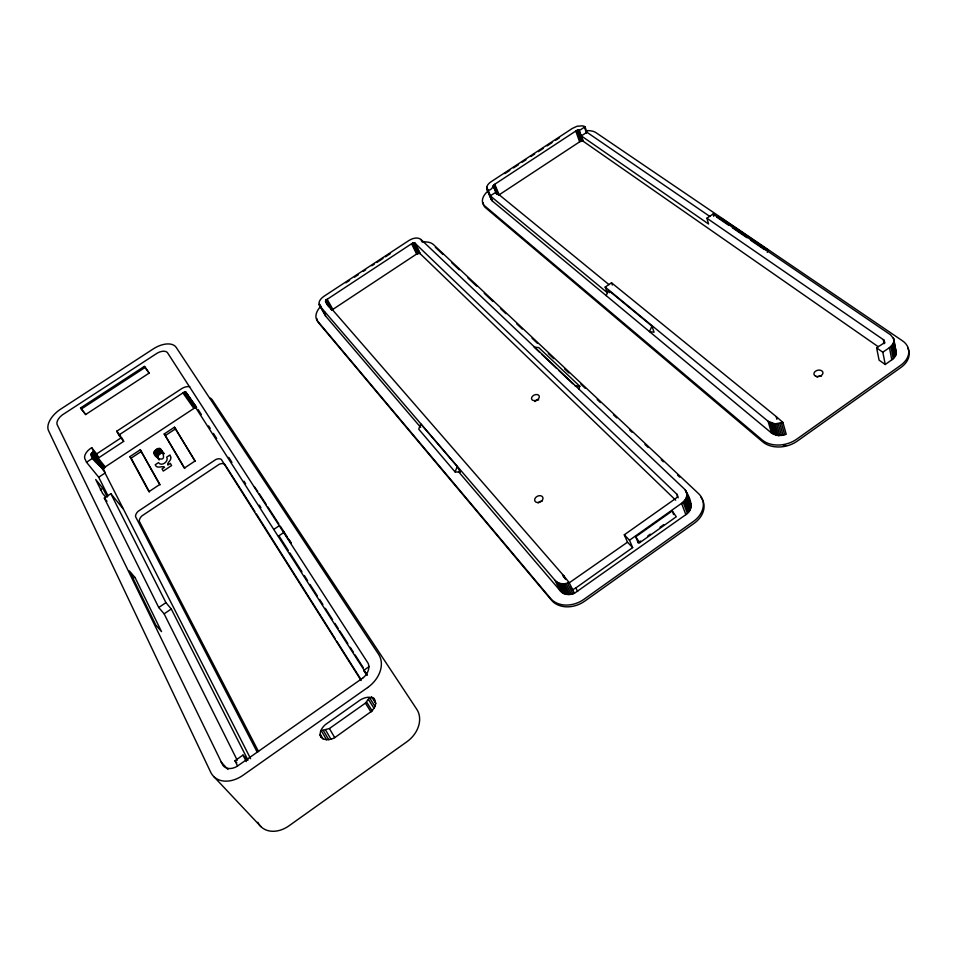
<?xml version="1.0" encoding="UTF-8"?>
<svg xmlns="http://www.w3.org/2000/svg" width="957" height="957" viewBox="0 0 957 957"><rect width="100%" height="100%" fill="white"/><g stroke="black" fill="none" stroke-linecap="round" stroke-linejoin="round"><path stroke-width="1.44" d="M250.59 758.686L103.272 469.516L105.222 466.92L193.876 408.436L196.687 407.67M420.673 427.384L325.536 315.977L324.794 312.126M569.104 582.538C564.57 584.56 558.457 584.38 555.048 580.361L319.829 305.977C317.15 302.34 321.121 298.07 324.148 296.18L408.699 240.65C412.168 238.425 417.36 236.594 420.96 239.477L684.351 488.967C689.495 495.81 695.476 508.777 685.846 514.651L574.439 593.292L569.104 582.538L563.733 575.755L325.858 302.173L326.229 299.936L411.594 243.736L414.836 243.066L677.353 494.697L677.58 496.48L675.929 498.31L624.299 534.807L627.493 542.2L632.661 547.607L575.863 587.909L572.669 589.727L570.886 587.466M98.703 477.232L86.525 462.267L84.695 458.343A10.084 5.826 -36.6 0 1 89.647 449.096L91.693 447.673L93.678 451.584C84.084 457.255 105.485 467.614 104.959 473.093L98.703 477.232L108.045 495.846M159.173 459.97C155.166 456.92 160.979 450.962 164.185 453.738L160.286 448.63C140.763 452.027 173.492 470.294 160.286 448.63M608.987 284.624L496.025 192.201L490.235 195.85L607.276 292.686L605.183 287.076L611.523 282.782L776.486 416.785L782.91 422.456L786.223 434.287L778.376 435.638L771.509 433.007L492.46 201.102L491.204 199.176L491.408 196.915M709.855 216.449L586.904 132.257L585.002 126.814L582.406 125.822L576.939 126.288L572.334 128.429L491.216 181.663C488.381 183.254 484.709 187.668 487.986 190.563C492.903 189.414 492.173 186.675 494.757 184.258L575.767 131.049L579.069 130.296L583.375 141.385L878.382 346.817M632.661 547.607L629.479 540.226L681.563 503.334C685.415 500.858 688.406 495.666 686.097 491.216M706.9 218.208L883.311 339.627C887.618 343.108 877.713 346.075 876.624 347.893L879.088 360.155L885.249 364.509L893.24 358.731L895.644 355.573L896.242 352.164L893.682 338.718L890.536 334.806L713.097 214.009L706.9 218.208L708.587 224.01L581.33 135.918L586.904 132.257M885.249 364.509L882.821 352.224C886.96 348.97 895.333 345.513 893.682 338.718M319.949 735.143C322.174 741.173 330.165 740.347 334.723 737.656L372.153 710.872L375.036 706.469L375.754 703.359L373.613 697.928M455.089 471.921L457.255 466.549L420.745 423.951L418.723 429.167L455.089 471.921L460.293 472.196L457.255 466.549M606.2 295.605L608.473 290.306L651.932 326.122L654.074 332.211L649.492 331.589L651.932 326.122M578.638 389.009L579.81 386.293L538.839 347.63L534.09 347.056L539.473 352.152M767.227 252.349L768.268 250.148L720.8 217.885L716.602 217.024L728.767 225.314M326.54 739.761L321.265 730.598L329.399 728.54L365.442 703.12L369.45 697.605L375.036 706.469M675.69 500.188L419.848 253.378L416.63 254.036L331.684 310.164L326.026 300.139M635.675 536.817L672.221 510.93L676.276 516.768L639.719 542.691L638.187 542.751L635.675 536.817L639.719 542.691M638.187 542.751L640.616 541.028M647.889 535.872L650.305 534.15M660.007 527.271L663.644 524.699M627.493 542.2L568.745 583.148M237.551 765.983L234.944 760.743L242.994 755.085L247.648 760.289M366.962 675.391L363.744 670.355L369.342 666.431M158.754 607.528L165.932 602.647L110.868 493.728L104.325 498.071L158.754 607.528L164.137 613.844L237.252 760.301M366.926 674.506L273.75 529.448L279.576 525.489M164.137 613.844L171.279 608.987L165.932 602.647M278.463 536.099L284.265 532.152M100.389 489.828L102.818 488.226L95.712 479.541L102.626 493.429L105.318 496.695M140.272 449.778L159.628 484.565L148.945 491.683L129.913 456.621L140.272 449.778L160.118 484.84M174.485 427.193L194.953 461.059L184.342 468.117L164.197 433.976L174.485 427.193L195.348 461.394M149.459 491.934L131.109 458.164L141.457 451.333M164.197 433.976L165.358 435.543L175.621 428.76M345.848 282.841L349.568 280.401M354.521 277.159L358.229 274.719M363.182 271.465L365.658 269.838M371.842 265.771L374.319 264.144M376.795 262.517L382.991 258.45M385.468 256.823L390.408 253.569M579.416 130.487L585.002 126.814M93.678 451.584L98.679 457.817L123.692 441.344L118.824 435.064L182.943 392.92L185.778 392.143L273.75 529.448M98.679 457.817L96.681 453.893L121.599 437.505L123.692 441.344M86.525 462.267L92.865 458.104M583.375 141.385L581.7 140.978L579.619 141.851L499.171 194.809L494.757 184.258M504.853 173.624L509.818 170.37M513.538 167.918L518.503 164.664M522.235 162.212L525.955 159.771M530.92 156.505L534.652 154.065M538.372 151.625L543.337 148.359M547.057 145.919L552.033 142.653M555.754 140.212L559.474 137.772M118.824 435.064L116.742 431.224L182.201 388.315A9.857 5.79 -33.8 0 1 189.761 386.724M85.675 414.513L149.125 373.11L145.249 367.356L144.316 366.411L80.532 407.969L85.675 414.513L80.532 407.969M81.788 408.711L145.249 367.356M605.183 287.076L768.076 421.236L774.991 423.855L782.91 422.456M458.535 471.717L560.479 591.067C563.852 595.087 569.917 595.302 574.439 593.292M132.497 577.573L135.081 577.573L161.518 631.608L155.74 624.945L129.41 570.922L135.081 577.573M574.966 385.803L579.81 386.293M768.268 250.148L764.021 249.322L750.647 240.219M732.404 227.79L746.998 237.731M876.624 347.893L882.821 352.224M435.387 247.337L442.995 254.49M451.68 262.661L459.276 269.802M467.961 277.973L476.658 286.143M484.254 293.297L492.939 301.467M500.547 308.621L505.978 313.717M516.828 323.933L522.259 329.041M532.032 338.228L537.463 343.336M548.325 353.552L553.756 358.66M564.606 368.876L568.948 372.955M580.899 384.188L585.241 388.279M597.192 399.512L600.446 402.574M613.473 414.824L616.727 417.886M629.766 430.148L631.931 432.193M644.97 444.443L648.224 447.505M661.251 459.767L663.428 461.8M677.544 475.079L679.709 477.124M541.626 354.198L556.687 368.469M558.84 370.503L572.824 383.757M624.299 534.807L629.479 540.226M213.806 776.594L260.926 826.645M221.103 762.011L227.981 769.476M234.944 760.743L236.81 762.813M375.024 700.141C371.472 695.356 364.354 697.33 360.083 700.081L325.428 724.569C321.911 727.571 318.358 732.966 321.265 737.44M104.325 498.071L106.981 501.301M110.868 493.728L123.178 508.825M91.417 455.233L103.5 470.222M92.446 452.446L104.492 467.435M92.195 452.649L104.253 467.65M91.968 452.876L104.026 467.865M91.764 453.104L103.823 468.105M91.585 453.355L103.655 468.344M91.441 453.594L103.512 468.583M91.322 453.845L103.392 468.834M91.238 454.085L103.32 469.074M91.202 454.312L103.272 469.516M91.226 454.731L103.308 469.72M91.693 447.673L96.681 453.893M93.176 451.919L105.222 466.92M129.913 456.621L131.109 458.164M116.742 431.224L120.785 436.464M155.034 450.472L158.551 455.137M154.567 451.214L158.084 455.867M154.292 451.943L157.833 456.597M154.256 452.625L157.785 457.279M154.436 453.199L157.965 457.865M157.283 448.713L160.8 453.379M156.446 449.18L159.963 453.845M155.668 449.778L159.197 454.443M159.699 448.366L163.204 453.032M158.97 448.295L162.487 452.96M158.144 448.402L161.661 453.08M363.744 670.355L366.938 674.805M144.316 366.411L149.125 373.11M182.943 392.92L193.876 408.436M185.957 392.226L196.029 406.569M185.574 392.071L195.85 406.474M185.335 392.035L195.407 406.366M185.096 392.035L196.006 407.562M286.299 536.076L291.263 543.145L288.93 539.533M184.821 392.059L195.73 407.586M184.545 392.119L195.467 407.646M184.27 392.214L195.18 407.73M183.983 392.322L194.905 407.838M183.708 392.466L194.63 407.981M254.442 486.79L257.72 491.467M259.359 493.812L266.369 504.65M267.936 507.066L278.834 523.922M280.389 526.326L287.375 537.128M198.147 409.548L201.365 414.584M208.614 425.901L210.217 428.413M213.435 433.449L216.665 438.485M228.735 457.35L231.953 462.387M244.023 481.251L245.626 483.763M259.311 505.152L260.926 507.677M279.432 536.602L288.284 550.442M289.899 552.955L301.969 571.831M304.386 575.6L307.604 580.636M310.02 584.416L317.257 595.733M319.674 599.513L322.892 604.537M325.308 608.317L332.546 619.634M334.962 623.414L338.18 628.438M339.795 630.962L347.846 643.535M350.25 647.315L353.48 652.339M355.083 654.863L363.134 667.436M689.638 501.516L690.787 503.717M254.837 511.517L224.692 464.193A6.675 4.199 -34.9 0 0 219.201 464.301L141.899 515.919A6.807 4.223 -37.6 0 0 139.303 521.242L258.569 751.604M256.428 514.041L335.213 638.75M336.804 641.274L360.681 679.063M371.555 696.708L375.754 703.359M361.148 680.535L221.294 459.408A6.699 4.199 -34.9 0 0 215.792 459.527L138.167 511.301A6.831 4.211 -37.5 0 0 135.547 516.624L257.301 752.346M368.469 699.519L374.043 708.395M366.591 701.971L372.153 710.872M365.442 703.12L370.993 712.02M165.358 435.543L184.761 468.428M329.399 728.54L334.723 737.656M325.643 730.059L330.931 739.199M323.394 730.514L328.682 739.665M320.308 734.246L322.94 738.84M319.638 304.23L321.073 306.719M319.614 305.032L324.614 313.776M319.028 304.529L325.536 315.977M326.457 299.744L332.115 309.769M326.229 299.936L331.888 309.96M325.858 300.354L330.811 309.123M325.703 300.57L329.244 306.826M325.595 300.785L329.136 307.041M325.524 301L328.311 306.216M325.476 301.407L327.629 305.355M327.138 299.254L332.797 309.278M555.048 580.361L560.479 591.067M171.279 608.987L247.899 760.002M558.529 582.921L563.936 593.639M557.297 582.287L562.716 593.005M556.208 581.509L561.627 592.227M242.994 755.085L246.296 761.616M561.328 583.686L566.711 594.417M559.881 583.387L565.276 594.118M564.415 583.758L569.774 594.5M562.848 583.818L568.231 594.548M102.818 488.226L107.244 497.078M562.513 574.786L563.709 577.179M565.994 583.519L571.353 594.261M563.733 575.755L565.515 579.356M567.573 583.112L572.908 593.866M563.422 575.6L564.618 577.992M575.863 587.909L577.621 591.474M413.149 242.97L418.173 253.27M412.862 243.054L417.886 253.366M412.587 243.174L417.611 253.473M412.311 243.305L417.336 253.605M411.594 243.736L416.63 254.036M415.254 243.401L420.267 253.713M414.656 242.982L419.848 253.378M414.453 242.911L419.465 253.222M414.214 242.863L419.238 253.174M413.962 242.851L418.987 253.162M413.699 242.863L418.723 253.162M413.424 242.899L418.448 253.21M420.96 239.477L422.204 242.061M486.73 188.649L491.814 200.444M486.969 189.319L491.443 199.846M486.718 187.177L491.192 197.704M487.986 190.563L492.46 201.102M486.658 187.943L491.12 198.458M494.099 184.725L498.525 195.276M493.884 184.904L497.76 194.139M493.704 185.096L497.58 194.319M493.549 185.287L496.874 193.194M493.429 185.491L496.743 193.398M493.334 185.682L496.611 193.793M493.262 186.065L496.671 194.319M895.585 350.011L896.242 352.164M672.221 510.93L673.632 514.543M676.766 494.039L678.19 497.819M681.563 503.334L685.846 514.651M684.207 501.037L688.454 512.366M683.119 502.114L687.377 513.442M685.87 498.645L690.105 509.985M685.128 499.865L689.363 511.205M686.923 494.817L691.133 506.169M686.779 496.097L690.99 507.449M686.42 497.377L690.643 508.729M608.473 290.306L609.358 292.698M685.427 490.163L691.062 504.913M611.523 282.782L612.36 285.03M576.724 130.487L580.576 141.301M576.461 130.631L580.313 141.433M575.767 131.049L579.619 141.851M579.069 130.296L582.897 141.11M578.865 130.224L582.705 141.038M578.638 130.176L582.478 140.99M578.399 130.14L582.227 140.954M578.136 130.14L581.964 140.954M577.861 130.164L581.7 140.978M577.573 130.212L581.413 141.026M577.286 130.284L581.126 141.098M576.999 130.379L580.851 141.181M584.129 126.324L586.509 133.095M768.076 421.236L771.509 433.007M770.648 422.815L774.069 434.598M769.428 422.181L772.849 433.964M713.097 214.009L713.766 216.33M773.459 423.664L776.857 435.447M772 423.317L775.409 435.1M776.582 423.879L779.955 435.686M774.991 423.855L778.376 435.638M776.151 416.666L776.893 419.286M778.197 423.76L781.558 435.567M779.799 423.473L783.149 435.291M781.379 423.042L784.716 434.861M884.196 340.393L884.735 343.12M883.993 340.166L884.531 342.905M883.311 339.627L884.112 343.719M889.436 347.558L891.804 359.88M890.883 346.41L893.24 358.731M893.312 343.228L895.644 355.573M892.69 344.341L895.034 356.674M891.876 345.405L894.221 357.739M893.252 337.665L896.254 353.289M893.718 342.092L896.051 354.437M423.114 242.001A18.721 11.089 -26.2 0 1 433.485 244.609L698.574 493.621A24.75 18.913 -18.5 0 1 693.418 521.445L583.914 599.345A24.858 19.547 -25.8 0 1 550.598 598.472L317.545 321.026A18.913 11.305 -29.1 0 1 320.439 306.659M700.979 497.401A24.715 18.901 -18.4 0 1 694.112 523.323L584.787 601.116A24.822 19.547 -25.8 0 1 551.507 600.23L318.49 322.676A18.889 11.305 -29.1 0 1 316.875 318.549M538.384 502.748A4.354 3.23 -25.6 0 1 542.356 501.001M535.011 401.557A4.079 2.811 -24.2 0 1 538.731 399.906M587.06 130.654A18.518 10.479 -21.3 0 1 596.02 132.688L902.415 340.776A24.99 17.154 -10.1 0 1 900.453 365.49L796.774 439.131A24.738 17.956 -13.5 0 1 762.203 439.969L484.756 205.946A18.554 10.754 -23.6 0 1 487.412 191.532M907.75 348.145A24.954 17.142 -10 0 1 900.836 367.524L797.301 441.093A24.703 17.956 -13.4 0 1 762.777 441.907L485.51 207.693A18.53 10.766 -23.6 0 1 483.129 202.657M785.745 445.579A18.47 13.458 -13.3 0 1 783.352 445.998M817.015 377.094A4.558 3.194 -12.3 0 1 821.453 376.065M210.277 398.064A19.511 11.675 -34 0 1 212.49 400.205L416.797 709.328A25.899 20.372 -40.1 0 1 406.916 741.735L289.122 825.735A26.94 20.372 -47.1 0 1 257.78 822.278M170.705 457.111C171.985 460.449 166.578 462.578 167.834 465.066L170.346 463.391L171.59 465.545L163.276 471.071L162.044 468.906L164.556 467.231C162.714 465.186 156.9 469.588 155.201 464.791L158.479 462.614C161.35 466.968 169.15 461.477 166.721 457.147L169.987 454.982L170.705 457.111M363.397 677.592L236.762 766.545A14.116 10.24 -45.1 0 1 222.861 765.289L56.989 424.286A10.348 5.742 -36.1 0 1 62.229 414.979L157.403 353.025A10.108 5.706 -33.5 0 1 167.296 352.403L368.182 663.392A13.577 10.216 -38.6 0 1 363.397 677.592M367.608 687.569L243.102 775.218A28.303 20.528 -45.1 0 1 210.672 772.179L48.556 430.686A20.731 11.52 -36.1 0 1 60.77 409.07L153.252 348.934A20.253 11.436 -33.5 0 1 176.244 347.463L378.661 654.421A27.203 20.492 -38.6 0 1 367.608 687.569M537.882 502.592A4.378 3.23 -25.6 0 0 542.822 497.353A4.378 3.23 -25.6 0 0 535.764 497.413A4.378 3.23 -25.6 0 0 537.882 502.592M534.532 400.636A4.091 2.811 -24.2 0 0 539.15 395.911A4.091 2.811 -24.2 0 0 532.559 396.186A4.091 2.811 -24.2 0 0 534.532 400.636M815.831 376.268A4.582 3.194 -12.4 0 0 822.948 373.134A4.582 3.194 -12.4 0 0 816.536 370.61A4.582 3.194 -12.4 0 0 815.831 376.268"/></g></svg>
